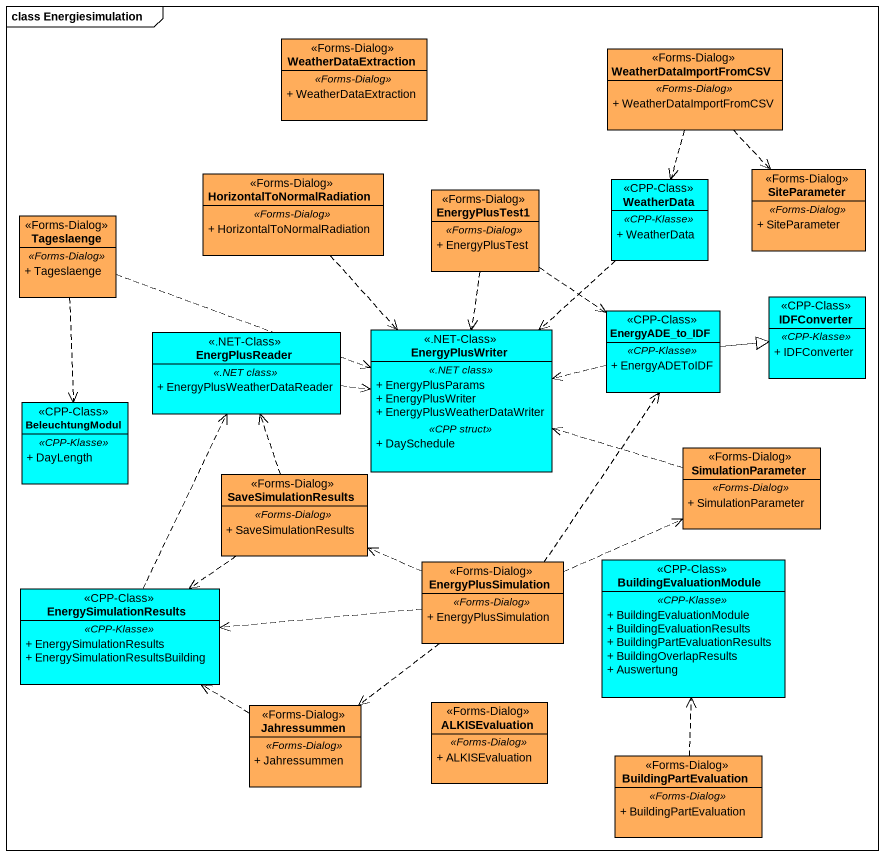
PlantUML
@startuml
mainframe class Energiesimulation
hide circle
hide empty members
skinparam classAttributeIconSize 0
class WeatherDataExtraction <<Forms-Dialog>> #FFAD5B {
  .. <<Forms-Dialog>> ..
  + WeatherDataExtraction
}
class WeatherDataImportFromCSV <<Forms-Dialog>> #FFAD5B {
  .. <<Forms-Dialog>> ..
  + WeatherDataImportFromCSV
}
class HorizontalToNormalRadiation <<Forms-Dialog>> #FFAD5B {
  .. <<Forms-Dialog>> ..
  + HorizontalToNormalRadiation
}
class SiteParameter <<Forms-Dialog>> #FFAD5B {
  .. <<Forms-Dialog>> ..
  + SiteParameter
}
class Tageslaenge <<Forms-Dialog>> #FFAD5B {
  .. <<Forms-Dialog>> ..
  + Tageslaenge
}
class EnergyPlusTest1 <<Forms-Dialog>> #FFAD5B {
  .. <<Forms-Dialog>> ..
  + EnergyPlusTest
}
class WeatherData <<CPP-Class>> #00FFFF {
  .. <<CPP-Klasse>> ..
  + WeatherData
}
class EnergyADE_to_IDF <<CPP-Class>> #00FFFF {
  .. <<CPP-Klasse>> ..
  + EnergyADEToIDF
}
class IDFConverter <<CPP-Class>> #00FFFF {
  .. <<CPP-Klasse>> ..
  + IDFConverter
}
class EnergPlusReader <<.NET-Class>> #00FFFF {
  .. <<.NET class>> ..
  + EnergyPlusWeatherDataReader
}
class EnergyPlusWriter <<.NET-Class>> #00FFFF {
  .. <<.NET class>> ..
  + EnergyPlusParams
  + EnergyPlusWriter
  + EnergyPlusWeatherDataWriter
  .. <<CPP struct>> ..
  + DaySchedule
}
class BeleuchtungModul <<CPP-Class>> #00FFFF {
  .. <<CPP-Klasse>> ..
  + DayLength
}
class SimulationParameter <<Forms-Dialog>> #FFAD5B {
  .. <<Forms-Dialog>> ..
  + SimulationParameter
}
class SaveSimulationResults <<Forms-Dialog>> #FFAD5B {
  .. <<Forms-Dialog>> ..
  + SaveSimulationResults
}
class EnergyPlusSimulation <<Forms-Dialog>> #FFAD5B {
  .. <<Forms-Dialog>> ..
  + EnergyPlusSimulation
}
class BuildingEvaluationModule <<CPP-Class>> #00FFFF {
  .. <<CPP-Klasse>> ..
  + BuildingEvaluationModule
  + BuildingEvaluationResults
  + BuildingPartEvaluationResults
  + BuildingOverlapResults
  + Auswertung
}
class EnergySimulationResults <<CPP-Class>> #00FFFF {
  .. <<CPP-Klasse>> ..
  + EnergySimulationResults
  + EnergySimulationResultsBuilding
}
class Jahressummen <<Forms-Dialog>> #FFAD5B {
  .. <<Forms-Dialog>> ..
  + Jahressummen
}
class ALKISEvaluation <<Forms-Dialog>> #FFAD5B {
  .. <<Forms-Dialog>> ..
  + ALKISEvaluation
}
class BuildingPartEvaluation <<Forms-Dialog>> #FFAD5B {
  .. <<Forms-Dialog>> ..
  + BuildingPartEvaluation
}
WeatherDataImportFromCSV ..> SiteParameter
WeatherDataImportFromCSV ..> WeatherData
HorizontalToNormalRadiation ..> EnergyPlusWriter
Tageslaenge .right.> EnergyPlusWriter
Tageslaenge ..> BeleuchtungModul
EnergyPlusTest1 ..> EnergyADE_to_IDF
EnergyPlusTest1 ..> EnergyPlusWriter
WeatherData ..> EnergyPlusWriter
EnergyADE_to_IDF -right-|> IDFConverter
EnergyADE_to_IDF .left.> EnergyPlusWriter
EnergPlusReader .right.> EnergyPlusWriter
SimulationParameter .left.> EnergyPlusWriter
SaveSimulationResults .up.> EnergPlusReader
SaveSimulationResults ..> EnergySimulationResults
EnergyPlusSimulation .up.> EnergyADE_to_IDF
EnergyPlusSimulation .right.> SimulationParameter
EnergyPlusSimulation .left.> SaveSimulationResults
EnergyPlusSimulation .left.> EnergySimulationResults
EnergyPlusSimulation ..> Jahressummen
EnergySimulationResults .up.> EnergPlusReader
Jahressummen .left.> EnergySimulationResults
BuildingPartEvaluation .up.> BuildingEvaluationModule
@enduml
